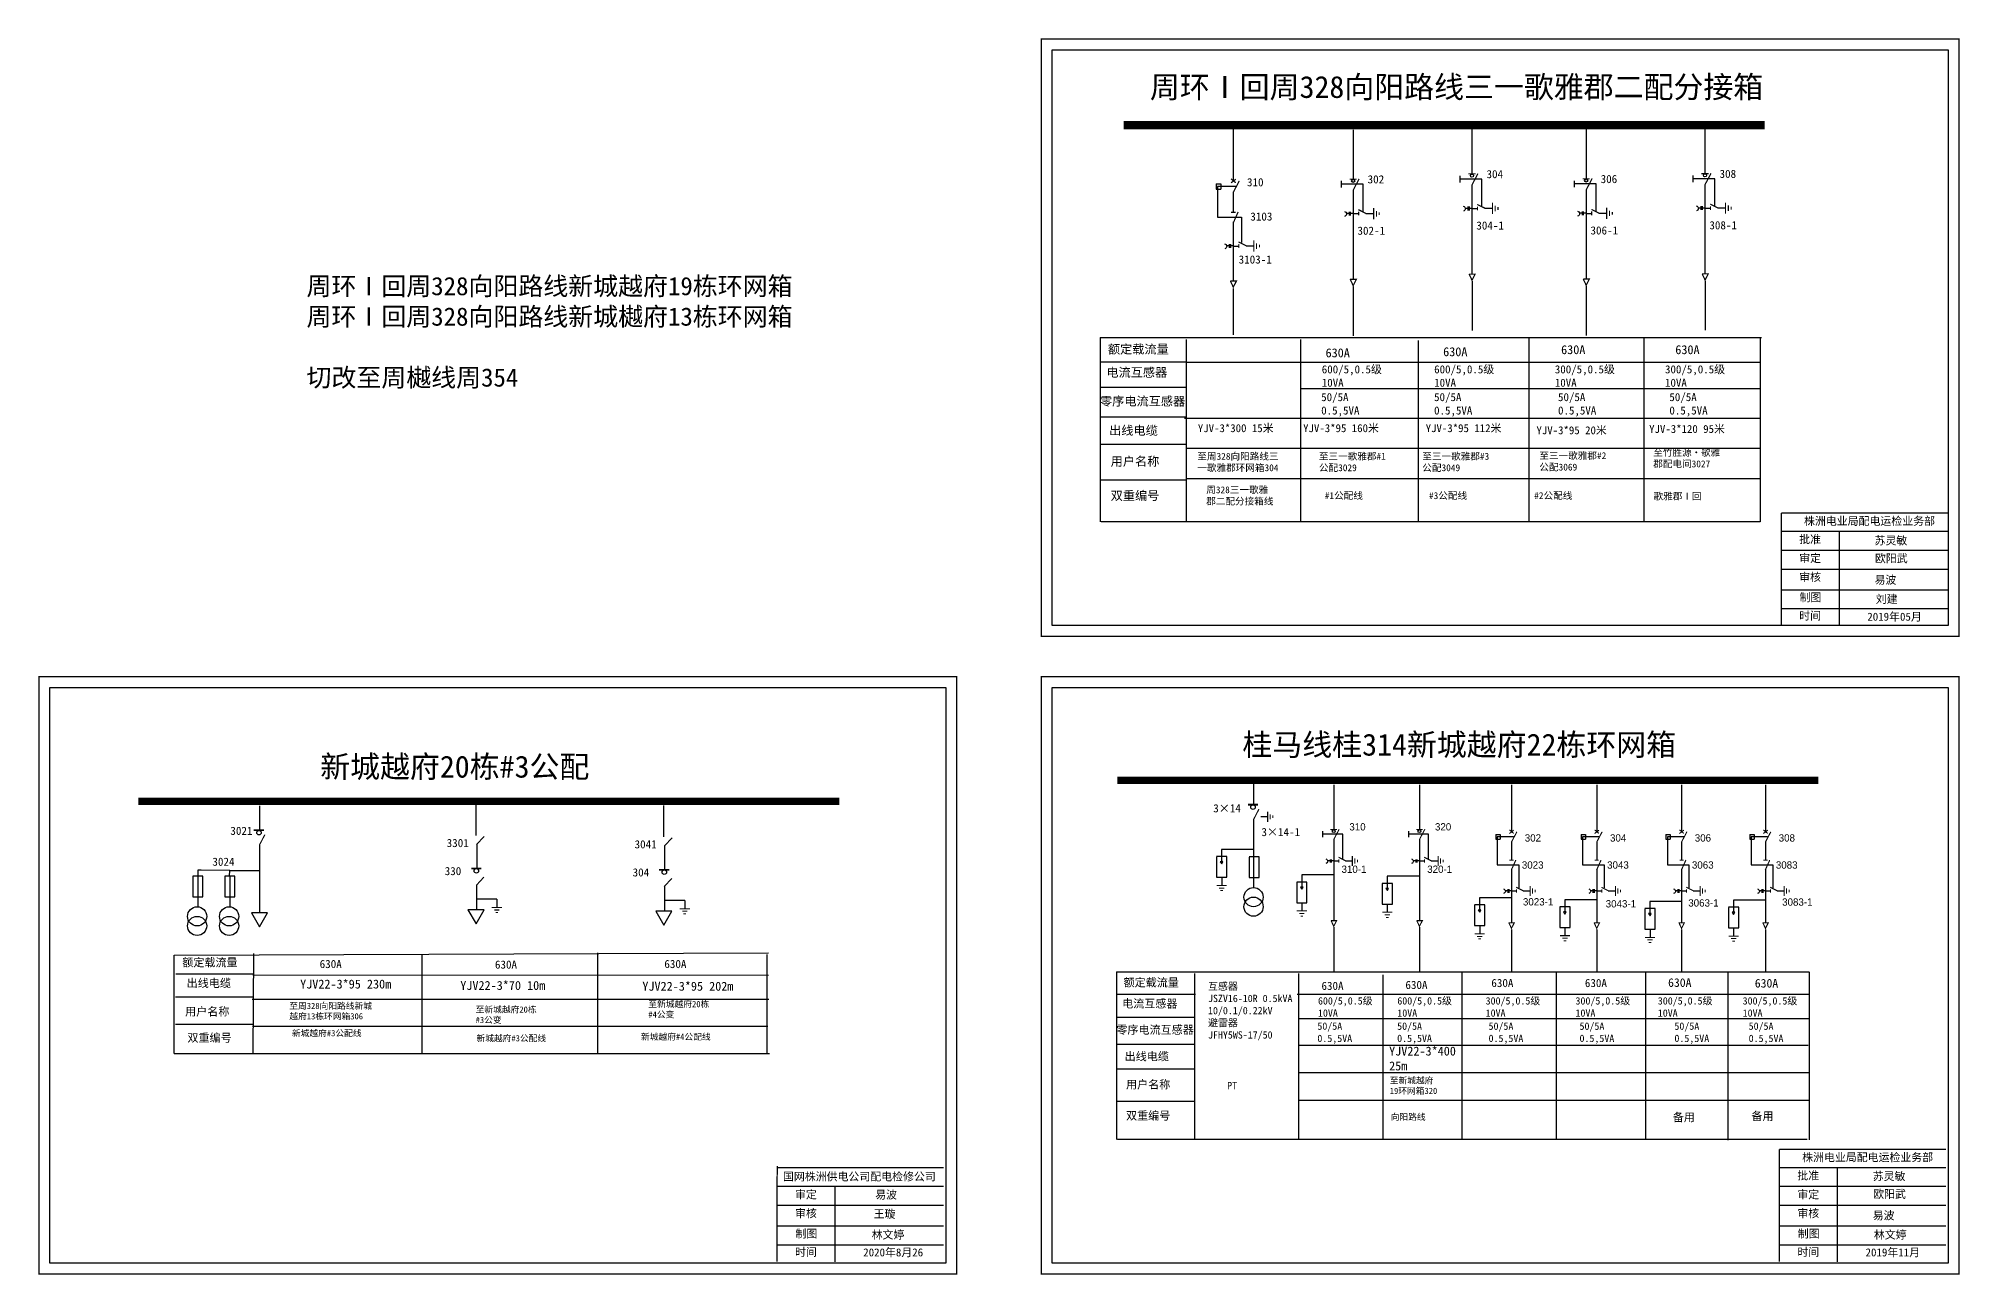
# Model space of a CAD drawing. Extents: x -187 to 352, y -252 to 97.
# Drawn here: x -185.3 to 77.5, y -252.3 to -83.2 of the extents above; entities that cross this region are included whole.
import ezdxf

# ---------------------------------------------------------------- set-up
doc = ezdxf.new("R2010")
doc.units = 0
doc.header["$LTSCALE"] = 0.774411
doc.linetypes.add('ACAD_ISO02W100', pattern=[15, 12, -3])
doc.linetypes.add('CENTER', pattern=[50.8, 31.75, -6.35, 6.35, -6.35])
doc.layers.get('0').update_dxf_attribs({"linetype": 'CONTINUOUS'})
doc.layers.add('2', color=7, linetype='CONTINUOUS')
doc.styles.add('hztxt_txtstyle_0.00_0_0', font='simkai.ttf')
doc.styles.add('hztxt_txtstyle_1.80_0_0', font='', dxfattribs={"height": 1.8, "bigfont": 'hztxt.shx'})
doc.styles.add('hztxt_txtstyle_2.70_0_0', font='simkai.ttf', dxfattribs={"height": 2.7})
doc.styles.get("Standard").update_dxf_attribs({"font": '', "height": 2.5})
doc.styles.add('字体', font='', dxfattribs={"height": 2.5})
doc.styles.get('hztxt_txtstyle_1.80_0_0').set_extended_font_data('hztxt')
doc.styles.get('Standard').set_extended_font_data('SimSun')
doc.styles.get('字体').set_extended_font_data('SimSun')

# ---------------------------------------------------------------- blocks, each defined once
blk = doc.blocks.new('JD')
for points in [[(-2, 0.2), (-2, -0.2), (2, 0.2), (2, -0.2)], [(1, -1.2), (1, -0.8), (-1, -1.2), (-1, -0.8)], [(-0.5, -1.8), (-0.5, -2.2), (0.5, -1.8), (0.5, -2.2)]]:
    blk.add_trace(points)

msp = doc.modelspace()

# ---------------------------------------------------------------- linework, layer by layer
at = {"color": 0}
for p, q in [((-21.84, -95.67), (-21.84, -102.72)), ((-5.45, -95.71), (-5.45, -102.44)), ((10.8, -95), (10.8, -101.72)), ((26.42, -95.67), (26.42, -102.39)), ((42.67, -94.96), (42.67, -101.68)), ((-24.18, -103.11), (-23.53, -103.11)), ((-24.18, -103.11), (-24.18, -103.84)), ((-24.18, -103.84), (-23.53, -103.84)), ((-23.53, -103.11), (-23.53, -103.84)), ((-21.84, -104.22), (-21.84, -106.94)), ((-5.45, -103.94), (-5.45, -116.15)), ((10.8, -103.22), (10.8, -115.43)), ((26.42, -103.89), (26.42, -116.11)), ((42.67, -103.18), (42.67, -115.39)), ((-5.45, -107.18), (-4.69, -107.18)), ((-3.7, -107.16), (-2.67, -107.16)), ((10.8, -106.46), (11.56, -106.46)), ((12.55, -106.44), (13.59, -106.44)), ((26.42, -107.14), (27.18, -107.14)), ((28.17, -107.12), (29.21, -107.12)), ((42.67, -106.42), (43.43, -106.42)), ((44.43, -106.4), (45.46, -106.4)), ((-21.84, -108.31), (-21.84, -116.34)), ((-21.84, -111.61), (-21.08, -111.61)), ((-20.09, -111.59), (-19.05, -111.59)), ((-28.19, -127.5), (-39.96, -127.5)), ((-28.23, -130.96), (-40.01, -130.96)), ((-28.23, -135.04), (-40.01, -135.04)), ((-28.28, -138.77), (-40.05, -138.77)), ((-28.24, -143.62), (-40.01, -143.62)), ((-19.09, -184.7), (-19.09, -187.99)), ((-8.11, -185.3), (-8.11, -191.41)), ((3.61, -185.3), (3.61, -191.41)), ((16.2, -185.34), (16.2, -191.75)), ((27.86, -185.34), (27.86, -191.75)), ((39.46, -185.34), (39.46, -191.75)), ((50.93, -185.34), (50.93, -191.75)), ((-155.04, -188.19), (-155.04, -191.48)), ((-19.07, -190.02), (-19.07, -199.35)), ((-18.09, -189.65), (-17.15, -189.65)), ((-155.03, -193.51), (-155.03, -202.84)), ((-125.31, -193.42), (-125.31, -196.71)), ((-99.61, -193.6), (-99.61, -196.89)), ((-8.11, -192.78), (-8.11, -203.88)), ((3.61, -192.78), (3.61, -203.88)), ((14.07, -192.1), (14.67, -192.1)), ((14.07, -192.1), (14.07, -192.76)), ((14.07, -192.76), (14.67, -192.76)), ((14.67, -192.1), (14.67, -192.76)), ((16.2, -193.11), (16.2, -195.59)), ((25.73, -192.1), (26.33, -192.1)), ((25.73, -192.1), (25.73, -192.76)), ((25.73, -192.76), (26.33, -192.76)), ((26.33, -192.1), (26.33, -192.76)), ((27.86, -193.11), (27.86, -195.59)), ((37.33, -192.1), (37.92, -192.1)), ((37.33, -192.1), (37.33, -192.76)), ((37.33, -192.76), (37.92, -192.76)), ((37.92, -192.1), (37.92, -192.76)), ((39.46, -193.11), (39.46, -195.59)), ((48.8, -192.1), (49.4, -192.1)), ((48.8, -192.1), (48.8, -192.76)), ((48.8, -192.76), (49.4, -192.76)), ((49.4, -192.1), (49.4, -192.76)), ((50.93, -193.11), (50.93, -195.59)), ((-8.11, -195.72), (-7.42, -195.72)), ((-6.51, -195.7), (-5.57, -195.7)), ((3.61, -195.72), (4.3, -195.72)), ((5.21, -195.7), (6.15, -195.7)), ((16.2, -196.83), (16.2, -204.13)), ((27.86, -196.83), (27.86, -204.13)), ((39.46, -196.83), (39.46, -204.13)), ((50.93, -196.83), (50.93, -204.13)), ((-125.35, -198.99), (-125.35, -202.27)), ((-99.65, -199.17), (-99.65, -202.45)), ((16.2, -199.83), (16.89, -199.83)), ((17.79, -199.81), (18.73, -199.81)), ((27.86, -199.83), (28.55, -199.83)), ((29.45, -199.81), (30.39, -199.81)), ((39.46, -199.83), (40.15, -199.83)), ((41.05, -199.81), (41.99, -199.81)), ((50.93, -199.83), (51.62, -199.83)), ((52.53, -199.81), (53.47, -199.81)), ((-155.76, -211.23), (-166.47, -211.23)), ((-155.8, -214.38), (-166.51, -214.38)), ((-27.03, -213.98), (-37.74, -213.98)), ((-27.07, -217.13), (-37.78, -217.13)), ((-155.8, -218.09), (-166.51, -218.09)), ((-27.07, -220.84), (-37.78, -220.84)), ((-27.11, -224.23), (-37.82, -224.23)), ((-27.07, -228.64), (-37.78, -228.64))]:
    msp.add_line(p, q, dxfattribs=at)
at = {"color": 0, "linetype": 'ACAD_ISO02W100'}
for p, q in [((-21.51, -103.49), (-23.98, -103.49)), ((-23.98, -103.49), (-23.98, -107.68)), ((-23.98, -107.68), (-20.73, -107.68)), ((-20.73, -107.68), (-20.73, -111.14)), ((16.5, -192.45), (14.26, -192.45)), ((14.26, -192.45), (14.26, -196.26)), ((28.16, -192.45), (25.92, -192.45)), ((25.92, -192.45), (25.92, -196.26)), ((39.76, -192.45), (37.52, -192.45)), ((37.52, -192.45), (37.52, -196.26)), ((51.23, -192.45), (48.99, -192.45)), ((48.99, -192.45), (48.99, -196.26)), ((14.26, -196.26), (17.21, -196.26)), ((17.21, -196.26), (17.21, -199.4)), ((25.92, -196.26), (28.87, -196.26)), ((28.87, -196.26), (28.87, -199.4)), ((37.52, -196.26), (40.47, -196.26)), ((40.47, -196.26), (40.47, -199.4)), ((48.99, -196.26), (51.95, -196.26)), ((51.95, -196.26), (51.95, -199.4))]:
    msp.add_line(p, q, dxfattribs=at)
at = {"color": 0, "linetype": 'CENTER'}
for p, q in [((-21.84, -117.42), (-21.84, -123.76)), ((-5.45, -117.13), (-5.45, -123.88)), ((10.81, -116.42), (10.81, -123.17)), ((26.42, -117.09), (26.42, -123.84)), ((42.68, -116.38), (42.68, -123.13)), ((-8.1, -204.78), (-8.1, -210.91)), ((3.62, -204.78), (3.62, -210.91)), ((16.2, -205.12), (16.2, -210.88)), ((27.86, -205.12), (27.86, -210.88)), ((39.46, -205.12), (39.46, -210.88)), ((50.94, -205.12), (50.94, -210.88))]:
    msp.add_line(p, q, dxfattribs=at)
at = {"color": 0, "linetype": 'Continuous'}
for p, q in [((-40.03, -124.11), (50.41, -124.11)), ((-39.99, -149.34), (-39.99, -124.11)), ((-28.3, -124.38), (-28.3, -149.34)), ((-12.67, -124.38), (-12.67, -149.34)), ((3.44, -124.54), (3.44, -149.32)), ((18.56, -124.15), (18.56, -149.34)), ((34.29, -124.15), (34.29, -149.34)), ((50.23, -124.17), (50.23, -149.36)), ((-28.31, -127.48), (50.23, -127.48)), ((-12.67, -131.1), (50.23, -131.1)), ((-28.51, -135.15), (50.23, -135.15)), ((-28.19, -139.25), (50.23, -139.25)), ((-28.18, -143.43), (50.23, -143.43)), ((50.23, -149.34), (-39.91, -149.34)), ((53.1, -150.61), (75.85, -150.61)), ((61, -150.61), (61, -163.54)), ((53.1, -153.2), (75.85, -153.2)), ((53.1, -155.8), (75.85, -155.8)), ((53.1, -158.62), (75.85, -158.62)), ((53.1, -161.21), (75.85, -161.21)), ((-166.71, -208.63), (-85.42, -208.29)), ((-166.71, -222.06), (-166.71, -208.63)), ((-155.86, -208.39), (-155.92, -221.98)), ((-132.8, -208.54), (-132.8, -222.06)), ((-108.78, -208.28), (-108.78, -222.06)), ((-85.63, -208.54), (-85.63, -222.06)), ((-155.92, -211.3), (-85.39, -211.36)), ((-37.8, -210.9), (56.86, -210.9)), ((-37.76, -233.84), (-37.76, -210.9)), ((-27.13, -211.14), (-27.13, -233.84)), ((-12.92, -211.14), (-12.92, -233.84)), ((-1.4, -211.3), (-1.4, -233.82)), ((9.42, -210.94), (9.42, -233.83)), ((22.32, -210.94), (22.32, -233.83)), ((34.52, -210.96), (34.52, -233.85)), ((45.79, -211.03), (45.79, -233.93)), ((56.92, -210.91), (56.92, -233.86)), ((-156.01, -214.62), (-85.37, -214.65)), ((-13.09, -213.96), (56.9, -213.96)), ((-12.92, -217.26), (56.92, -217.26)), ((-155.96, -218.33), (-85.48, -218.33)), ((-166.71, -222.06), (-85.29, -222.06)), ((-12.92, -220.94), (56.8, -220.94)), ((-12.92, -224.67), (56.99, -224.67)), ((-12.92, -228.46), (56.9, -228.46)), ((56.65, -233.84), (-37.68, -233.84)), ((-84.22, -237.65), (-61.47, -237.65)), ((52.85, -237.65), (75.61, -237.65)), ((60.75, -237.65), (60.75, -250.58)), ((-84.22, -240.24), (-61.47, -240.24)), ((-76.33, -240.26), (-76.33, -250.58)), ((52.85, -240.24), (75.61, -240.24)), ((-84.22, -242.83), (-61.47, -242.83)), ((52.85, -242.83), (75.61, -242.83)), ((-84.22, -245.66), (-61.47, -245.66)), ((52.85, -245.66), (75.61, -245.66)), ((-84.22, -248.25), (-61.47, -248.25)), ((52.85, -248.25), (75.61, -248.25))]:
    msp.add_line(p, q, dxfattribs=at)
at = {"color": 0, "linetype": 'Continuous', "const_width": 0.182}
for points in [[(-48.09, -83.3), (77.4, -83.3), (77.4, -165), (-48.09, -165)], [(-185.16, -170.52), (-59.68, -170.52), (-59.68, -252.22), (-185.16, -252.22)], [(-48.09, -170.52), (77.4, -170.52), (77.4, -252.22), (-48.09, -252.22)]]:
    msp.add_lwpolyline(points, close=True, dxfattribs=at)
at = {"color": 0, "linetype": 'Continuous'}
for points in [[(-46.61, -84.78), (75.92, -84.78), (75.92, -163.53), (-46.61, -163.53)], [(-183.69, -172), (-61.16, -172), (-61.16, -250.75), (-183.69, -250.75)], [(-46.61, -172), (75.92, -172), (75.92, -250.75), (-46.61, -250.75)]]:
    msp.add_lwpolyline(points, close=True, dxfattribs=at)
at = {"color": 0}
for points, const_width in [([(-36.83, -95.08), (50.85, -95.08)], 1.1), ([(-22.15, -102.97), (-21.49, -102.47)], 0.165), ([(-22.15, -102.42), (-21.5, -102.96)], 0.165), ([(-5.94, -102.46), (-4.97, -102.46)], 0.165), ([(-5.45, -103.98), (-4.63, -102.42)], 0.165), ([(10.31, -101.74), (11.29, -101.74)], 0.165), ([(10.8, -103.26), (11.62, -101.7)], 0.165), ([(25.93, -102.42), (26.91, -102.42)], 0.165), ([(26.42, -103.94), (27.24, -102.37)], 0.165), ([(42.19, -101.7), (43.16, -101.7)], 0.165), ([(42.67, -103.22), (43.5, -101.66)], 0.165), ([(-21.84, -104.26), (-21.02, -102.7)], 0.165), ([(-22.14, -106.99), (-21.53, -106.99)], 0.165), ([(-21.87, -108.51), (-21.18, -106.95)], 0.165), ([(-4.73, -106.63), (-3.64, -107.18)], 0.165), ([(-4.69, -106.93), (-4.69, -107.43)], 0.165), ([(11.52, -105.92), (12.62, -106.46)], 0.165), ([(11.56, -106.21), (11.56, -106.72)], 0.165), ([(27.14, -106.59), (28.24, -107.14)], 0.165), ([(27.18, -106.88), (27.18, -107.39)], 0.165), ([(43.39, -105.87), (44.49, -106.42)], 0.165), ([(43.43, -106.17), (43.43, -106.68)], 0.165), ([(-21.12, -111.06), (-20.02, -111.61)], 0.165), ([(-21.08, -111.35), (-21.08, -111.86)], 0.165), ([(10.4, -115.46), (11.23, -115.46), (10.81, -116.31), (10.41, -115.44)], 0.165), ([(42.27, -115.41), (43.11, -115.41), (42.68, -116.26), (42.28, -115.4)], 0.165), ([(-22.25, -116.39), (-21.41, -116.39), (-21.84, -117.24), (-22.24, -116.38)], 0.165), ([(-5.86, -116.17), (-5.02, -116.17), (-5.45, -117.02), (-5.85, -116.16)], 0.165), ([(26.01, -116.13), (26.85, -116.13), (26.42, -116.98), (26.02, -116.11)], 0.165), ([(-37.68, -184.7), (58.16, -184.7)], 0.998), ([(-171.58, -187.57), (-75.74, -187.57)], 0.998), ([(-19.84, -188.03), (-18.44, -188.03)], 0.238), ([(-19.07, -190.06), (-18.33, -188.64)], 0.15), ([(-155.8, -191.52), (-154.39, -191.52)], 0.238), ([(-8.55, -191.43), (-7.66, -191.43)], 0.15), ([(-8.11, -192.81), (-7.36, -191.39)], 0.15), ([(3.17, -191.43), (4.05, -191.43)], 0.15), ([(3.61, -192.81), (4.36, -191.39)], 0.15), ([(15.92, -191.98), (16.52, -191.52)], 0.15), ([(15.92, -191.48), (16.51, -191.96)], 0.15), ([(16.2, -193.15), (16.95, -191.73)], 0.15), ([(27.58, -191.48), (28.17, -191.96)], 0.15), ([(27.57, -191.98), (28.18, -191.52)], 0.15), ([(27.86, -193.15), (28.61, -191.73)], 0.15), ([(39.18, -191.48), (39.76, -191.96)], 0.15), ([(39.17, -191.98), (39.78, -191.52)], 0.15), ([(39.46, -193.15), (40.2, -191.73)], 0.15), ([(50.65, -191.98), (51.26, -191.52)], 0.15), ([(50.65, -191.48), (51.24, -191.96)], 0.15), ([(50.93, -193.15), (51.68, -191.73)], 0.15), ([(-155.03, -193.55), (-154.28, -192.13)], 0.15), ([(-126.06, -196.75), (-124.66, -196.75)], 0.238), ([(-100.36, -196.93), (-98.96, -196.93)], 0.238), ([(-7.45, -195.22), (-6.46, -195.72)], 0.15), ([(-7.42, -195.49), (-7.42, -195.95)], 0.15), ([(4.26, -195.22), (5.26, -195.72)], 0.15), ([(4.3, -195.49), (4.3, -195.95)], 0.15), ([(15.93, -195.63), (16.49, -195.63)], 0.15), ([(16.17, -197.01), (16.8, -195.6)], 0.15), ([(27.59, -195.63), (28.14, -195.63)], 0.15), ([(27.83, -197.01), (28.46, -195.6)], 0.15), ([(39.19, -195.63), (39.74, -195.63)], 0.15), ([(39.43, -197.01), (40.06, -195.6)], 0.15), ([(50.66, -195.63), (51.22, -195.63)], 0.15), ([(50.9, -197.01), (51.53, -195.6)], 0.15), ([(16.85, -199.33), (17.85, -199.83)], 0.15), ([(16.89, -199.6), (16.89, -200.06)], 0.15), ([(28.51, -199.33), (29.51, -199.83)], 0.15), ([(28.55, -199.6), (28.55, -200.06)], 0.15), ([(40.11, -199.33), (41.11, -199.83)], 0.15), ([(40.15, -199.6), (40.15, -200.06)], 0.15), ([(51.59, -199.33), (52.58, -199.83)], 0.15), ([(51.62, -199.6), (51.62, -200.06)], 0.15), ([(-8.47, -203.9), (-7.71, -203.9), (-8.1, -204.67), (-8.47, -203.89)], 0.15), ([(3.24, -203.9), (4.01, -203.9), (3.62, -204.67), (3.25, -203.89)], 0.15), ([(15.83, -204.18), (16.59, -204.18), (16.2, -204.95), (15.84, -204.17)], 0.15), ([(27.49, -204.18), (28.25, -204.18), (27.86, -204.95), (27.5, -204.17)], 0.15), ([(39.09, -204.18), (39.85, -204.18), (39.46, -204.95), (39.1, -204.17)], 0.15), ([(50.56, -204.18), (51.33, -204.18), (50.94, -204.95), (50.57, -204.17)], 0.15)]:
    msp.add_lwpolyline(points, dxfattribs=dict(at, const_width=const_width))
for points in [[(9.14, -101.99), (9.14, -102.91)], [(41.01, -101.95), (41.01, -102.87)], [(-7.11, -102.71), (-7.11, -103.62)], [(24.76, -102.67), (24.76, -103.58)], [(-6.01, -107.17), (-6.35, -107.17)], [(-6.01, -106.94), (-6.01, -107.44)], [(-5.85, -106.94), (-5.85, -107.44)], [(-5.45, -107.17), (-5.85, -107.17)], [(10.25, -106.46), (9.9, -106.46)], [(10.25, -106.22), (10.25, -106.73)], [(10.4, -106.22), (10.4, -106.73)], [(10.8, -106.46), (10.4, -106.46)], [(25.87, -107.13), (25.52, -107.13)], [(25.87, -106.9), (25.87, -107.4)], [(26.02, -106.9), (26.02, -107.4)], [(26.42, -107.13), (26.02, -107.13)], [(42.12, -106.41), (41.77, -106.41)], [(42.12, -106.18), (42.12, -106.68)], [(42.27, -106.18), (42.27, -106.68)], [(42.67, -106.41), (42.27, -106.41)], [(-22.4, -111.6), (-22.74, -111.6)], [(-22.4, -111.37), (-22.4, -111.87)], [(-22.24, -111.37), (-22.24, -111.87)], [(-21.84, -111.6), (-22.24, -111.6)], [(-9.62, -191.66), (-9.62, -192.49)], [(2.1, -191.66), (2.1, -192.49)], [(-24.12, -195.17), (-24.12, -197.97), (-22.74, -197.97), (-22.74, -195.14), (-24.12, -195.14)], [(-19.67, -195.19), (-19.67, -197.99), (-18.28, -197.99), (-18.28, -195.16), (-19.67, -195.16)], [(-8.61, -195.72), (-8.93, -195.72)], [(-8.61, -195.51), (-8.61, -195.96)], [(-8.47, -195.51), (-8.47, -195.96)], [(-8.11, -195.72), (-8.47, -195.72)], [(3.11, -195.72), (2.79, -195.72)], [(3.11, -195.51), (3.11, -195.96)], [(3.25, -195.51), (3.25, -195.96)], [(3.61, -195.72), (3.25, -195.72)], [(-164.15, -197.82), (-164.15, -200.62), (-162.76, -200.62), (-162.76, -197.79), (-164.15, -197.79)], [(-159.77, -197.82), (-159.77, -200.62), (-158.39, -200.62), (-158.39, -197.79), (-159.77, -197.79)], [(-13.16, -198.65), (-13.16, -201.45), (-11.77, -201.45), (-11.77, -198.62), (-13.16, -198.62)], [(-1.47, -198.83), (-1.47, -201.63), (-0.08, -201.63), (-0.08, -198.8), (-1.47, -198.8)], [(15.7, -199.61), (15.7, -200.07)], [(15.84, -199.61), (15.84, -200.07)], [(27.35, -199.61), (27.35, -200.07)], [(27.49, -199.61), (27.49, -200.07)], [(38.95, -199.61), (38.95, -200.07)], [(39.09, -199.61), (39.09, -200.07)], [(50.43, -199.61), (50.43, -200.07)], [(50.57, -199.61), (50.57, -200.07)], [(11.16, -201.78), (11.16, -204.58), (12.55, -204.58), (12.55, -201.75), (11.16, -201.75)], [(15.7, -199.82), (15.38, -199.82)], [(16.2, -199.82), (15.84, -199.82)], [(22.82, -202.02), (22.82, -204.82), (24.21, -204.82), (24.21, -201.99), (22.82, -201.99)], [(27.35, -199.82), (27.04, -199.82)], [(27.86, -199.82), (27.49, -199.82)], [(34.45, -202.27), (34.45, -205.07), (35.84, -205.07), (35.84, -202.24), (34.45, -202.24)], [(38.95, -199.82), (38.64, -199.82)], [(39.45, -199.82), (39.09, -199.82)], [(45.89, -202.09), (45.89, -204.88), (47.28, -204.88), (47.28, -202.05), (45.89, -202.05)], [(50.43, -199.82), (50.11, -199.82)], [(50.93, -199.82), (50.57, -199.82)]]:
    msp.add_lwpolyline(points, dxfattribs=at)
at = {"color": 0, "linetype": 'ACAD_ISO02W100'}
for points in [[(12.15, -106.21), (12.15, -102.45), (9.14, -102.45)], [(44.02, -106.16), (44.02, -102.41), (41.01, -102.41)], [(-4.1, -106.92), (-4.1, -103.17), (-7.11, -103.17)], [(27.77, -106.88), (27.77, -103.12), (24.76, -103.12)], [(-6.88, -195.49), (-6.88, -192.08), (-9.62, -192.08)], [(4.84, -195.49), (4.84, -192.08), (2.1, -192.08)]]:
    msp.add_lwpolyline(points, dxfattribs=at)
at = {"color": 0}
for points in [[(-6.65, -106.89, -0.877934), (-6.64, -107.56)], [(9.6, -106.17, -0.877934), (9.62, -106.84)], [(25.22, -106.85, -0.877934), (25.24, -107.51)], [(41.48, -106.13, -0.877934), (41.49, -106.8)], [(-23.04, -111.32, -0.877934), (-23.02, -111.98)], [(-9.19, -195.46, -0.877934), (-9.18, -196.07)], [(2.52, -195.46, -0.877934), (2.54, -196.07)], [(15.11, -199.56, -0.877934), (15.12, -200.17)], [(26.77, -199.56, -0.877934), (26.78, -200.17)], [(38.37, -199.56, -0.877934), (38.38, -200.17)], [(49.85, -199.56, -0.877934), (49.86, -200.17)]]:
    msp.add_lwpolyline(points, format="xyb", dxfattribs=at)
at = {"color": 0, "linetype": 'Continuous', "const_width": 0.182}
for points in [[(53.1, -148.13), (53.09, -163.5)], [(53.1, -148.13), (75.85, -148.13)], [(52.85, -235.17), (52.84, -250.54)], [(52.85, -235.17), (75.61, -235.17)], [(-84.22, -237.47), (-84.24, -250.54)]]:
    msp.add_lwpolyline(points, dxfattribs=at)
at = {"linetype": 'Continuous'}
for points in [[(-125.4, -192.25), (-125.4, -187.95)], [(-99.7, -192.43), (-99.7, -188.13)], [(-125.32, -193.48), (-124.28, -192.4)], [(-99.62, -193.66), (-98.58, -192.58)], [(-19.07, -194.18), (-23.44, -194.18), (-23.44, -195.83)], [(-159.08, -197.02), (-162.99, -197.01), (-163.46, -197.01), (-163.46, -197.78)], [(-159.1, -197.8), (-159.08, -197.02), (-155.01, -197.03)], [(-163.46, -197.78), (-163.46, -202.04)], [(-159.09, -197.78), (-159.09, -202.04)], [(-125.36, -199.05), (-124.32, -197.97)], [(-99.66, -199.23), (-98.62, -198.15)], [(-23.43, -197.97), (-23.43, -199.02)], [(-8.11, -197.65), (-12.47, -197.65), (-12.47, -199.3)], [(3.58, -197.83), (-0.78, -197.83), (-0.78, -199.49)], [(-122.56, -200.96), (-125.35, -200.96)], [(-122.56, -200.96), (-122.56, -202.02)], [(-96.86, -201.14), (-99.65, -201.14)], [(-96.86, -201.14), (-96.86, -202.2)], [(-12.47, -201.45), (-12.47, -202.5)], [(-0.78, -201.63), (-0.78, -202.68)], [(16.21, -200.78), (11.85, -200.78), (11.85, -202.44)], [(27.87, -201.03), (23.51, -201.03), (23.51, -202.68)], [(39.5, -201.27), (35.14, -201.27), (35.14, -202.92)], [(50.94, -201.09), (46.58, -201.09), (46.58, -202.74)], [(11.86, -204.58), (11.86, -205.63)], [(23.52, -204.82), (23.52, -205.88)], [(46.59, -204.88), (46.59, -205.94)], [(35.15, -205.07), (35.15, -206.12)]]:
    msp.add_lwpolyline(points, dxfattribs=at)
for points in [[(-23.43, -196.13), (-23.27, -195.82), (-23.62, -195.84)], [(-12.46, -199.61), (-12.3, -199.3), (-12.65, -199.31)], [(-0.77, -199.79), (-0.61, -199.48), (-0.97, -199.5)], [(-155.03, -204.74), (-153.93, -202.84), (-156.13, -202.84)], [(-125.41, -204.32), (-124.31, -202.41), (-126.52, -202.41)], [(-99.71, -204.5), (-98.61, -202.59), (-100.81, -202.59)], [(11.86, -202.74), (12.02, -202.43), (11.67, -202.44)], [(23.52, -202.99), (23.68, -202.67), (23.33, -202.69)], [(35.15, -203.23), (35.31, -202.92), (34.96, -202.93)], [(46.59, -203.05), (46.75, -202.73), (46.4, -202.75)]]:
    msp.add_lwpolyline(points, close=True, dxfattribs=at)
at = {"color": 0}
for centre, radius in [((10.8, -101.98), 0.211), ((26.42, -102.65), 0.211), ((42.67, -101.93), 0.211), ((-5.45, -102.69), 0.211), ((-19.14, -188.37), 0.305), ((-155.09, -191.86), 0.305), ((-8.11, -191.64), 0.192), ((3.61, -191.64), 0.192), ((-125.36, -197.09), 0.305), ((-99.66, -197.27), 0.305)]:
    msp.add_circle(centre, radius, dxfattribs=at)
at = {"layer": '2', "color": 0}
for centre in [(-19.07, -200.68), (-163.55, -203.31), (-159.17, -203.31), (-19.07, -201.99), (-163.55, -204.62), (-159.17, -204.62)]:
    msp.add_circle(centre, 1.31, dxfattribs=at)

# ---------------------------------------------------------------- block references
at = {"color": 0, "rotation": 90}
for p, xscale, yscale, zscale in [((-2.65, -107.19), 0.3844120780053828, 0.3844120780053828, 0.3844120780054647), ((13.6, -106.47), 0.3844120780053828, 0.3844120780053828, 0.3844120780054647), ((29.22, -107.14), 0.3844120780053828, 0.3844120780053828, 0.3844120780054647), ((45.48, -106.43), 0.3844120780053828, 0.3844120780053828, 0.3844120780054647), ((-19.04, -111.62), 0.3844120780053828, 0.3844120780053828, 0.3844120780054647), ((-17.14, -189.68), 0.3494655254594932, 0.3494655254594932, 0.3494655254595134), ((-5.56, -195.73), 0.3494655254594932, 0.3494655254594932, 0.3494655254595134), ((6.16, -195.73), 0.3494655254594932, 0.3494655254594932, 0.3494655254595134), ((18.75, -199.84), 0.3494655254594932, 0.3494655254594932, 0.3494655254595134), ((30.41, -199.84), 0.3494655254594932, 0.3494655254594932, 0.3494655254595134), ((42, -199.84), 0.3494655254594932, 0.3494655254594932, 0.3494655254595134), ((53.48, -199.84), 0.3494655254594932, 0.3494655254594932, 0.3494655254595134)]:
    msp.add_blockref('JD', p, dxfattribs=dict(at, xscale=xscale, yscale=yscale, zscale=zscale))
at = {"color": 0, "xscale": 0.3494655254594932, "yscale": 0.3494655254594932, "zscale": 0.3494655254595134}
for p in [(-23.43, -199.09), (-122.56, -202.09), (-96.86, -202.27), (-12.47, -202.57), (-0.78, -202.75), (11.86, -205.7), (23.52, -205.95), (35.15, -206.19), (46.59, -206.01)]:
    msp.add_blockref('JD', p, dxfattribs=at)

# ---------------------------------------------------------------- texts
at = {"color": 0, "linetype": 'Continuous', "style": 'hztxt_txtstyle_2.70_0_0'}
for s, p in [('310', (-19.97, -103.44)), ('302', (-3.47, -103.04)), ('304', (12.79, -102.33)), ('306', (28.4, -103)), ('308', (44.66, -102.29)), ('3103', (-19.51, -108.13)), ('302-1', (-4.86, -110.07)), ('304-1', (11.4, -109.36)), ('306-1', (27.01, -110.03)), ('308-1', (43.27, -109.32)), ('3103-1', (-21.11, -114.01)), ('3×14', (-24.58, -189.08)), ('3×14-1', (-17.99, -192.33))]:
    msp.add_text(s, height=1.109, dxfattribs=at).set_placement(p)
for s, p in [('YJV-3*300 15米', (-26.69, -137.07)), ('YJV-3*95 160米', (-12.29, -137.07)), ('YJV-3*95 112米', (4.47, -137.07)), ('YJV-3*95 20米', (19.62, -137.36)), ('YJV-3*120 95米', (35.03, -137.18))]:
    msp.add_text(s, height=1.0866).set_placement(p)
at = {"color": 0, "style": 'hztxt_txtstyle_1.80_0_0'}
for s, p in [('310', (-5.97, -191.56)), ('320', (5.74, -191.56)), ('302', (18.02, -193.08)), ('304', (29.68, -193.08)), ('306', (41.27, -193.08)), ('308', (52.75, -193.08)), ('310-1', (-7.04, -197.36)), ('320-1', (4.68, -197.36)), ('3023', (17.62, -196.78)), ('3043', (29.28, -196.78)), ('3063', (40.88, -196.78)), ('3083', (52.36, -196.78)), ('3023-1', (17.77, -201.82)), ('3043-1', (29.09, -202.09)), ('3063-1', (40.38, -201.97)), ('3083-1', (53.22, -201.85))]:
    msp.add_text(s, height=0.998, dxfattribs=at).set_placement(p)
at = {"color": 0, "linetype": 'Continuous', "attachment_point": 1}
for s, insert, char_height, width, style in [('周环Ⅰ回周328向阳路线三一歌雅郡二配分接箱', (-33.24, -88.35), 3, 94.5421, '字体'), ('{\\fSimSun|b0|i0|c134|p2;额定载流量}', (-38.99, -125.11), 1.2204, 19.6738, 'hztxt_txtstyle_2.70_0_0'), ('{\\fSimSun|b0|i0|c134|p2;630A}', (-9.22, -125.61), 1.2204, 19.6738, 'hztxt_txtstyle_2.70_0_0'), ('{\\fSimSun|b0|i0|c134|p2;630A}', (6.86, -125.46), 1.2204, 19.6738, 'hztxt_txtstyle_2.70_0_0'), ('{\\fSimSun|b0|i0|c134|p2;630A}', (22.99, -125.18), 1.2204, 19.6738, 'hztxt_txtstyle_2.70_0_0'), ('{\\fSimSun|b0|i0|c134|p2;630A}', (38.61, -125.18), 1.2204, 19.6738, 'hztxt_txtstyle_2.70_0_0'), ('{\\fSimSun|b0|i0|c134|p2;电流互感器}', (-39.2, -128.28), 1.2204, 19.6738, 'hztxt_txtstyle_2.70_0_0'), ('\\A1;{\\fSimSun|b0|i0|c134|p2;600/5,0.5级\\P10VA}', (-9.74, -127.93), 1.0983, 20.2524, 'hztxt_txtstyle_2.70_0_0'), ('\\A1;{\\fSimSun|b0|i0|c134|p2;600/5,0.5级\\P10VA}', (5.63, -127.93), 1.0983, 20.2524, 'hztxt_txtstyle_2.70_0_0'), ('\\A1;{\\fSimSun|b0|i0|c134|p2;300/5,0.5级\\P10VA}', (22.13, -127.93), 1.0983, 20.2524, 'hztxt_txtstyle_2.70_0_0'), ('\\A1;{\\fSimSun|b0|i0|c134|p2;300/5,0.5级\\P10VA}', (37.2, -127.93), 1.0983, 20.2524, 'hztxt_txtstyle_2.70_0_0'), ('{\\fSimSun|b0|i0|c134|p2;零序电流互感器}', (-40.07, -132.22), 1.2204, 19.6738, 'hztxt_txtstyle_2.70_0_0'), ('{\\fSimSun|b0|i0|c134|p2;50/5A\\P0.5,5VA}', (-9.82, -131.73), 1.0983, 19.6738, 'hztxt_txtstyle_2.70_0_0'), ('{\\fSimSun|b0|i0|c134|p2;50/5A\\P0.5,5VA}', (5.62, -131.73), 1.0983, 19.6738, 'hztxt_txtstyle_2.70_0_0'), ('{\\fSimSun|b0|i0|c134|p2;50/5A\\P0.5,5VA}', (22.57, -131.73), 1.0983, 19.6738, 'hztxt_txtstyle_2.70_0_0'), ('{\\fSimSun|b0|i0|c134|p2;50/5A\\P0.5,5VA}', (37.8, -131.73), 1.0983, 19.6738, 'hztxt_txtstyle_2.70_0_0'), ('{\\fSimSun|b0|i0|c134|p2;出线电缆}', (-38.82, -136.22), 1.2204, 19.6738, 'hztxt_txtstyle_2.70_0_0'), ('{\\fSimSun|b0|i0|c134|p2;用户名称}', (-38.61, -140.45), 1.2204, 19.6738, 'hztxt_txtstyle_2.70_0_0'), ('{\\fSimSun|b0|i0|c134|p2;双重编号}', (-38.61, -145.14), 1.2204, 19.6738, 'hztxt_txtstyle_2.70_0_0'), ('株洲电业局配电运检业务部', (56.21, -148.68), 1.0944, 29.9201, '字体'), ('{\\fKaiTi_GB2312|b0|i0|c134|p49;批准}', (55.55, -151.18), 1.0944, 8.5588, '字体'), ('苏灵敏', (65.86, -151.35), 1.094, 8.5588, '字体'), ('\\f\uffbfﾬￌﾣﾤ_GB2312|b0|i0|c134|p49;审定', (55.55, -153.77), 1.0944, 8.5588, '字体'), ('欧阳武', (65.91, -153.79), 1.094, 8.5588, '字体'), ('\\f\uffbfﾬￌﾣﾤ_GB2312|b0|i0|c134|p49;审核', (55.55, -156.35), 1.0944, 8.5588, '字体'), ('易波', (65.86, -156.73), 1.094, 8.5588, '字体'), ('\\f\uffbfﾬￌﾣﾤ_GB2312|b0|i0|c134|p49;制图', (55.6, -159.13), 1.0944, 8.5588, '字体'), ('刘建', (66.02, -159.36), 1.094, 8.5588, '字体'), ('\\f\uffbfﾬￌﾣﾤ_GB2312|b0|i0|c134|p49;时间', (55.55, -161.64), 1.0944, 8.5588, '字体'), ('2019年05月', (64.87, -161.77), 1.094, 16.0081, '字体'), ('桂马线桂314新城越府22栋环网箱', (-20.59, -178.32), 3, 90.5642, '字体'), ('新城越府20栋#3公配', (-146.72, -181.33), 3, 90.5642, '字体'), ('{\\fSimSun|b0|i0|c134|p2;3021}', (-159, -191.05), 1.1094, 17.8852, 'hztxt_txtstyle_2.70_0_0'), ('{\\fSimSun|b0|i0|c134|p2;3301}', (-129.42, -192.72), 1.1094, 17.8852, 'hztxt_txtstyle_2.70_0_0'), ('{\\fSimSun|b0|i0|c134|p2;3041}', (-103.72, -192.9), 1.1094, 17.8852, 'hztxt_txtstyle_2.70_0_0'), ('{\\fSimSun|b0|i0|c134|p2;3024}', (-161.46, -195.28), 1.1094, 17.8852, 'hztxt_txtstyle_2.70_0_0'), ('{\\fSimSun|b0|i0|c134|p2;330}', (-129.69, -196.56), 1.1094, 17.8852, 'hztxt_txtstyle_2.70_0_0'), ('{\\fSimSun|b0|i0|c134|p2;304}', (-103.99, -196.74), 1.1094, 17.8852, 'hztxt_txtstyle_2.70_0_0'), ('{\\fSimSun|b0|i0|c134|p2;额定载流量}', (-165.58, -209.06), 1.1094, 17.8852, 'hztxt_txtstyle_2.70_0_0'), ('{\\fSimSun|b0|i0|c134|p2;630A}', (-146.79, -209.27), 1.1094, 17.8852, 'hztxt_txtstyle_2.70_0_0'), ('{\\fSimSun|b0|i0|c134|p2;630A}', (-122.82, -209.35), 1.1094, 17.8852, 'hztxt_txtstyle_2.70_0_0'), ('{\\fSimSun|b0|i0|c134|p2;630A}', (-99.65, -209.27), 1.1094, 17.8852, 'hztxt_txtstyle_2.70_0_0'), ('{\\fSimSun|b0|i0|c134|p2;出线电缆}', (-164.98, -211.89), 1.1094, 17.8852, 'hztxt_txtstyle_2.70_0_0'), ('YJV22-3*95 230m', (-149.46, -211.96), 1.2204, 19.6738, 'hztxt_txtstyle_2.70_0_0'), ('YJV22-3*70 10m', (-127.56, -212.15), 1.2204, 19.6738, 'hztxt_txtstyle_2.70_0_0'), ('YJV22-3*95 202m', (-102.66, -212.26), 1.2204, 19.6738, 'hztxt_txtstyle_2.70_0_0'), ('{\\fSimSun|b0|i0|c134|p2;额定载流量}', (-36.85, -211.81), 1.1094, 17.8852, 'hztxt_txtstyle_2.70_0_0'), ('\\A1;{\\fSimSun|b0|i0|c134|p2;互感器\\PJSZV16-10R 0.5kVA\\P10/0.1/0.22kV\\P避雷器\\PJFHY5WS-17/50}', (-25.3, -212.37), 0.9985, 18.4113, 'hztxt_txtstyle_2.70_0_0'), ('{\\fSimSun|b0|i0|c134|p2;630A}', (-9.78, -212.26), 1.1094, 17.8852, 'hztxt_txtstyle_2.70_0_0'), ('{\\fSimSun|b0|i0|c134|p2;630A}', (1.7, -212.13), 1.1094, 17.8852, 'hztxt_txtstyle_2.70_0_0'), ('{\\fSimSun|b0|i0|c134|p2;630A}', (13.45, -211.87), 1.1094, 17.8852, 'hztxt_txtstyle_2.70_0_0'), ('{\\fSimSun|b0|i0|c134|p2;630A}', (26.24, -211.87), 1.1094, 17.8852, 'hztxt_txtstyle_2.70_0_0'), ('{\\fSimSun|b0|i0|c134|p2;630A}', (37.62, -211.78), 1.1757, 9.454, 'hztxt_txtstyle_0.00_0_0'), ('{\\fSimSun|b0|i0|c134|p2;630A}', (49.48, -211.87), 1.1757, 9.454, 'hztxt_txtstyle_0.00_0_0'), ('{\\fSimSun|b0|i0|c134|p2;至周328向阳路线新城越府13栋环网箱306}', (-150.94, -215.13), 0.8542, 11.7672, 'hztxt_txtstyle_2.70_0_0'), ('{\\fSimSun|b0|i0|c134|p2;至新城越府20栋#4公变}', (-101.84, -214.88), 0.8542, 8.3723, 'hztxt_txtstyle_2.70_0_0'), ('{\\fSimSun|b0|i0|c134|p2;电流互感器}', (-37.04, -214.69), 1.1094, 17.8852, 'hztxt_txtstyle_2.70_0_0'), ('\\A1;{\\fSimSun|b0|i0|c134|p2;600/5,0.5级\\P10VA}', (-10.26, -214.37), 0.9985, 18.4113, 'hztxt_txtstyle_2.70_0_0'), ('\\A1;{\\fSimSun|b0|i0|c134|p2;600/5,0.5级\\P10VA}', (0.59, -214.37), 0.9985, 18.4113, 'hztxt_txtstyle_2.70_0_0'), ('\\A1;{\\fSimSun|b0|i0|c134|p2;300/5,0.5级\\P10VA}', (12.67, -214.37), 0.9985, 18.4113, 'hztxt_txtstyle_2.70_0_0'), ('\\A1;{\\fSimSun|b0|i0|c134|p2;300/5,0.5级\\P10VA}', (24.96, -214.37), 0.9985, 18.4113, 'hztxt_txtstyle_2.70_0_0'), ('\\A1;{\\fSimSun|b0|i0|c134|p2;300/5,0.5级\\P10VA}', (36.22, -214.37), 0.9985, 18.4113, 'hztxt_txtstyle_2.70_0_0'), ('\\A1;{\\fSimSun|b0|i0|c134|p2;300/5,0.5级\\P10VA}', (47.82, -214.37), 0.9985, 18.4113, 'hztxt_txtstyle_2.70_0_0'), ('{\\fSimSun|b0|i0|c134|p2;用户名称}', (-165.19, -215.78), 1.1094, 17.8852, 'hztxt_txtstyle_2.70_0_0'), ('{\\fSimSun|b0|i0|c134|p2;至新城越府20栋#3公变}', (-125.46, -215.63), 0.8542, 8.3723, 'hztxt_txtstyle_2.70_0_0'), ('{\\fSimSun|b0|i0|c134|p2;50/5A\\P0.5,5VA}', (-10.34, -217.83), 0.9985, 17.8852, 'hztxt_txtstyle_2.70_0_0'), ('{\\fSimSun|b0|i0|c134|p2;50/5A\\P0.5,5VA}', (0.57, -217.83), 0.9985, 17.8852, 'hztxt_txtstyle_2.70_0_0'), ('{\\fSimSun|b0|i0|c134|p2;50/5A\\P0.5,5VA}', (13.07, -217.83), 0.9985, 17.8852, 'hztxt_txtstyle_2.70_0_0'), ('{\\fSimSun|b0|i0|c134|p2;50/5A\\P0.5,5VA}', (25.51, -217.83), 0.9985, 17.8852, 'hztxt_txtstyle_2.70_0_0'), ('{\\fSimSun|b0|i0|c134|p2;50/5A\\P0.5,5VA}', (38.49, -217.83), 0.9985, 17.8852, 'hztxt_txtstyle_2.70_0_0'), ('{\\fSimSun|b0|i0|c134|p2;50/5A\\P0.5,5VA}', (48.64, -217.83), 0.9985, 17.8852, 'hztxt_txtstyle_2.70_0_0'), ('{\\fSimSun|b0|i0|c134|p2;双重编号}', (-164.88, -219.37), 1.1094, 17.8852, 'hztxt_txtstyle_2.70_0_0'), ('{\\fSimSun|b0|i0|c134|p2;新城越府#3公配线}', (-150.59, -218.86), 0.8542, 11.7672, 'hztxt_txtstyle_2.70_0_0'), ('{\\fSimSun|b0|i0|c134|p2;新城越府#3公配线}', (-125.35, -219.56), 0.8542, 11.7672, 'hztxt_txtstyle_2.70_0_0'), ('{\\fSimSun|b0|i0|c134|p2;新城越府#4公配线}', (-102.85, -219.35), 0.8542, 11.7672, 'hztxt_txtstyle_2.70_0_0'), ('{\\fSimSun|b0|i0|c134|p2;零序电流互感器}', (-37.83, -218.27), 1.1094, 17.8852, 'hztxt_txtstyle_2.70_0_0'), ('{\\fSimSun|b0|i0|c134|p2;出线电缆}', (-36.7, -221.91), 1.1094, 17.8852, 'hztxt_txtstyle_2.70_0_0'), ('YJV22-3*400\\P25m', (-0.53, -221.13), 1.2204, 19.6738, 'hztxt_txtstyle_2.70_0_0'), ('{\\fSimSun|b0|i0|c134|p2;用户名称}', (-36.51, -225.76), 1.1094, 17.8852, 'hztxt_txtstyle_2.70_0_0'), ('{\\fSimSun|b0|i0|c134|p2;至新城越府19环网箱320}', (-0.44, -225.33), 0.8542, 6.8702, 'hztxt_txtstyle_2.70_0_0'), ('{\\fSimSun|b0|i0|c134|p2;PT}', (-22.68, -225.96), 1.0024, 7.7986, 'hztxt_txtstyle_0.00_0_0'), ('{\\fSimSun|b0|i0|c134|p2;双重编号}', (-36.51, -230.02), 1.1094, 17.8852, 'hztxt_txtstyle_2.70_0_0'), ('{\\fSimSun|b0|i0|c134|p2;向阳路线}', (-0.32, -230.32), 0.8542, 10.7409, 'hztxt_txtstyle_2.70_0_0'), ('{\\fSimSun|b0|i0|c134|p2;备用}', (38.26, -230.24), 1.1094, 17.8852, 'hztxt_txtstyle_2.70_0_0'), ('{\\fSimSun|b0|i0|c134|p2;备用}', (49.02, -230.08), 1.1094, 17.8852, 'hztxt_txtstyle_2.70_0_0'), ('株洲电业局配电运检业务部', (55.96, -235.72), 1.0944, 29.9201, '字体'), ('国网株洲供电公司配电检修公司', (-83.43, -238.36), 1.0944, 29.9201, '字体'), ('{\\fKaiTi_GB2312|b0|i0|c134|p49;批准}', (55.3, -238.22), 1.0944, 8.5588, '字体'), ('苏灵敏', (65.61, -238.31), 1.094, 8.5588, '字体'), ('\\f\uffbfﾬￌﾣﾤ_GB2312|b0|i0|c134|p49;审定', (-81.78, -240.81), 1.0944, 8.5588, '字体'), ('易波', (-70.82, -240.84), 1.094, 8.5588, '字体'), ('\\f\uffbfﾬￌﾣﾤ_GB2312|b0|i0|c134|p49;审定', (55.3, -240.81), 1.0944, 8.5588, '字体'), ('欧阳武', (65.67, -240.75), 1.094, 8.5588, '字体'), ('\\f\uffbfﾬￌﾣﾤ_GB2312|b0|i0|c134|p49;审核', (-81.78, -243.39), 1.0944, 8.5588, '字体'), ('王璇', (-71.02, -243.46), 1.094, 8.5588, '字体'), ('\\f\uffbfﾬￌﾣﾤ_GB2312|b0|i0|c134|p49;审核', (55.3, -243.39), 1.0944, 8.5588, '字体'), ('易波', (65.61, -243.68), 1.094, 8.5588, '字体'), ('\\f\uffbfﾬￌﾣﾤ_GB2312|b0|i0|c134|p49;制图', (-81.72, -246.17), 1.0944, 8.5588, '字体'), ('林文婷', (-71.3, -246.32), 1.094, 8.5588, '字体'), ('\\f\uffbfﾬￌﾣﾤ_GB2312|b0|i0|c134|p49;制图', (55.36, -246.17), 1.0944, 8.5588, '字体'), ('林文婷', (65.77, -246.32), 1.094, 8.5588, '字体'), ('\\f\uffbfﾬￌﾣﾤ_GB2312|b0|i0|c134|p49;时间', (-81.78, -248.68), 1.0944, 8.5588, '字体'), ('2020年8月26', (-72.45, -248.73), 1.094, 16.0081, '字体'), ('\\f\uffbfﾬￌﾣﾤ_GB2312|b0|i0|c134|p49;时间', (55.3, -248.68), 1.0944, 8.5588, '字体'), ('2019年11月', (64.63, -248.73), 1.094, 16.0081, '字体')]:
    msp.add_mtext(s, dxfattribs=dict(at, insert=insert, char_height=char_height, width=width, style=style))
at = {"linetype": 'Continuous', "insert": (-148.59, -115.84), "char_height": 2.5, "attachment_point": 1, "style": '字体'}
msp.add_mtext_dynamic_manual_height_columns('{\\C0;周环Ⅰ回周328向阳路线新城越府19栋环网箱\\P周环Ⅰ回周328向阳路线新城樾府13栋环网箱\\P\\P}切改至周樾线周354', width=73.3809, gutter_width=12.5, heights=[0], dxfattribs=at)
at = {"attachment_point": 1}
for s, insert, char_height, width in [('{\\C0;至竹胜源·歌雅郡配电间3027}', (35.59, -139.38), 0.9375, 9.9936), ('至周328向阳路线三一歌雅郡环网箱304', (-26.76, -139.91), 0.9375, 11.4879), ('至三一歌雅郡#1公配3029', (-10.13, -139.91), 0.9375, 9.5756), ('至三一歌雅郡#3公配3049', (4.01, -139.91), 0.9375, 9.7642), ('至三一歌雅郡#2公配3069', (20.02, -139.82), 0.9375, 9.2927), ('周328三一歌雅郡二配分接箱线', (-25.54, -144.49), 0.9375, 9.4626), ('#1公配线', (-9.33, -145.29), 0.938, 6.2746), ('#3公配线', (4.92, -145.29), 0.938, 6.2746), ('#2公配线', (19.31, -145.29), 0.938, 6.2746), ('{\\W1;\\C0;歌雅郡Ⅰ回}', (35.63, -145.37), 0.9375, 7.4122)]:
    msp.add_mtext(s, dxfattribs=dict(at, insert=insert, char_height=char_height, width=width))

doc.saveas('drawing.dxf')
